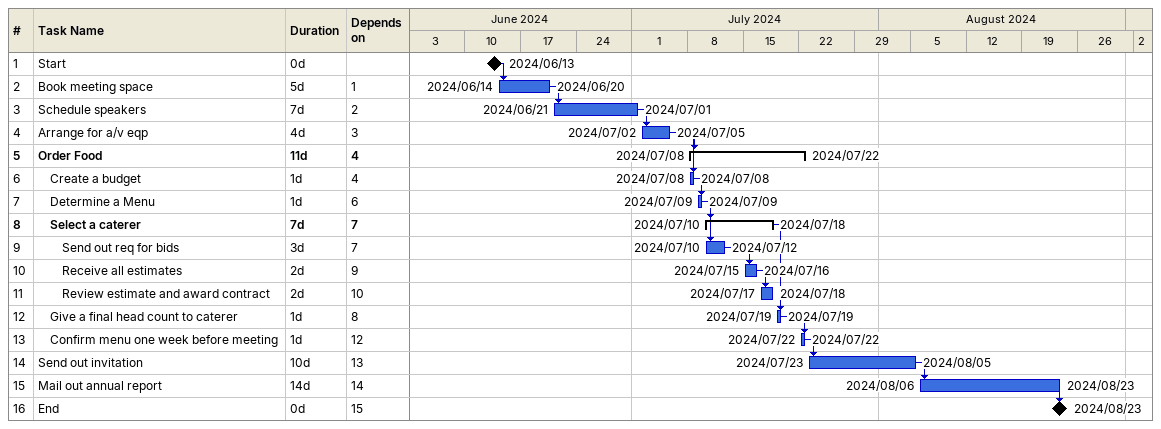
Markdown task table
| ID | Level | Task | Duration | Start | Finish | Predecessors |
|---|---|---|---|---|---|---|
| 1 | 1 | Start | 0d | 2024-06-13 | 2024-06-13 |  |
| 2 | 1 | Book meeting space | 5d | 2024-06-14 | 2024-06-20 | 1 |
| 3 | 1 | Schedule speakers | 7d | 2024-06-21 | 2024-07-01 | 2 |
| 4 | 1 | Arrange for a/v eqp | 4d | 2024-07-02 | 2024-07-05 | 3 |
| 5 | 1 | **Order Food** | 11d | 2024-07-08 | 2024-07-22 | 4 |
| 6 | 2 | Create a budget | 1d | 2024-07-08 | 2024-07-08 | 4 |
| 7 | 2 | Determine a Menu | 1d | 2024-07-09 | 2024-07-09 | 6 |
| 8 | 2 | **Select a caterer** | 7d | 2024-07-10 | 2024-07-18 | 7 |
| 9 | 3 | Send out req for bids | 3d | 2024-07-10 | 2024-07-12 | 7 |
| 10 | 3 | Receive all estimates | 2d | 2024-07-15 | 2024-07-16 | 9 |
| 11 | 3 | Review estimate and award contract | 2d | 2024-07-17 | 2024-07-18 | 10 |
| 12 | 2 | Give a final head count to caterer | 1d | 2024-07-19 | 2024-07-19 | 8 |
| 13 | 2 | Confirm menu one week before meeting | 1d | 2024-07-22 | 2024-07-22 | 12 |
| 14 | 1 | Send out invitation | 10d | 2024-07-23 | 2024-08-05 | 13 |
| 15 | 1 | Mail out annual report | 14d | 2024-08-06 | 2024-08-23 | 14 |
| 16 | 1 | End | 0d | 2024-08-23 | 2024-08-23 | 15 |
